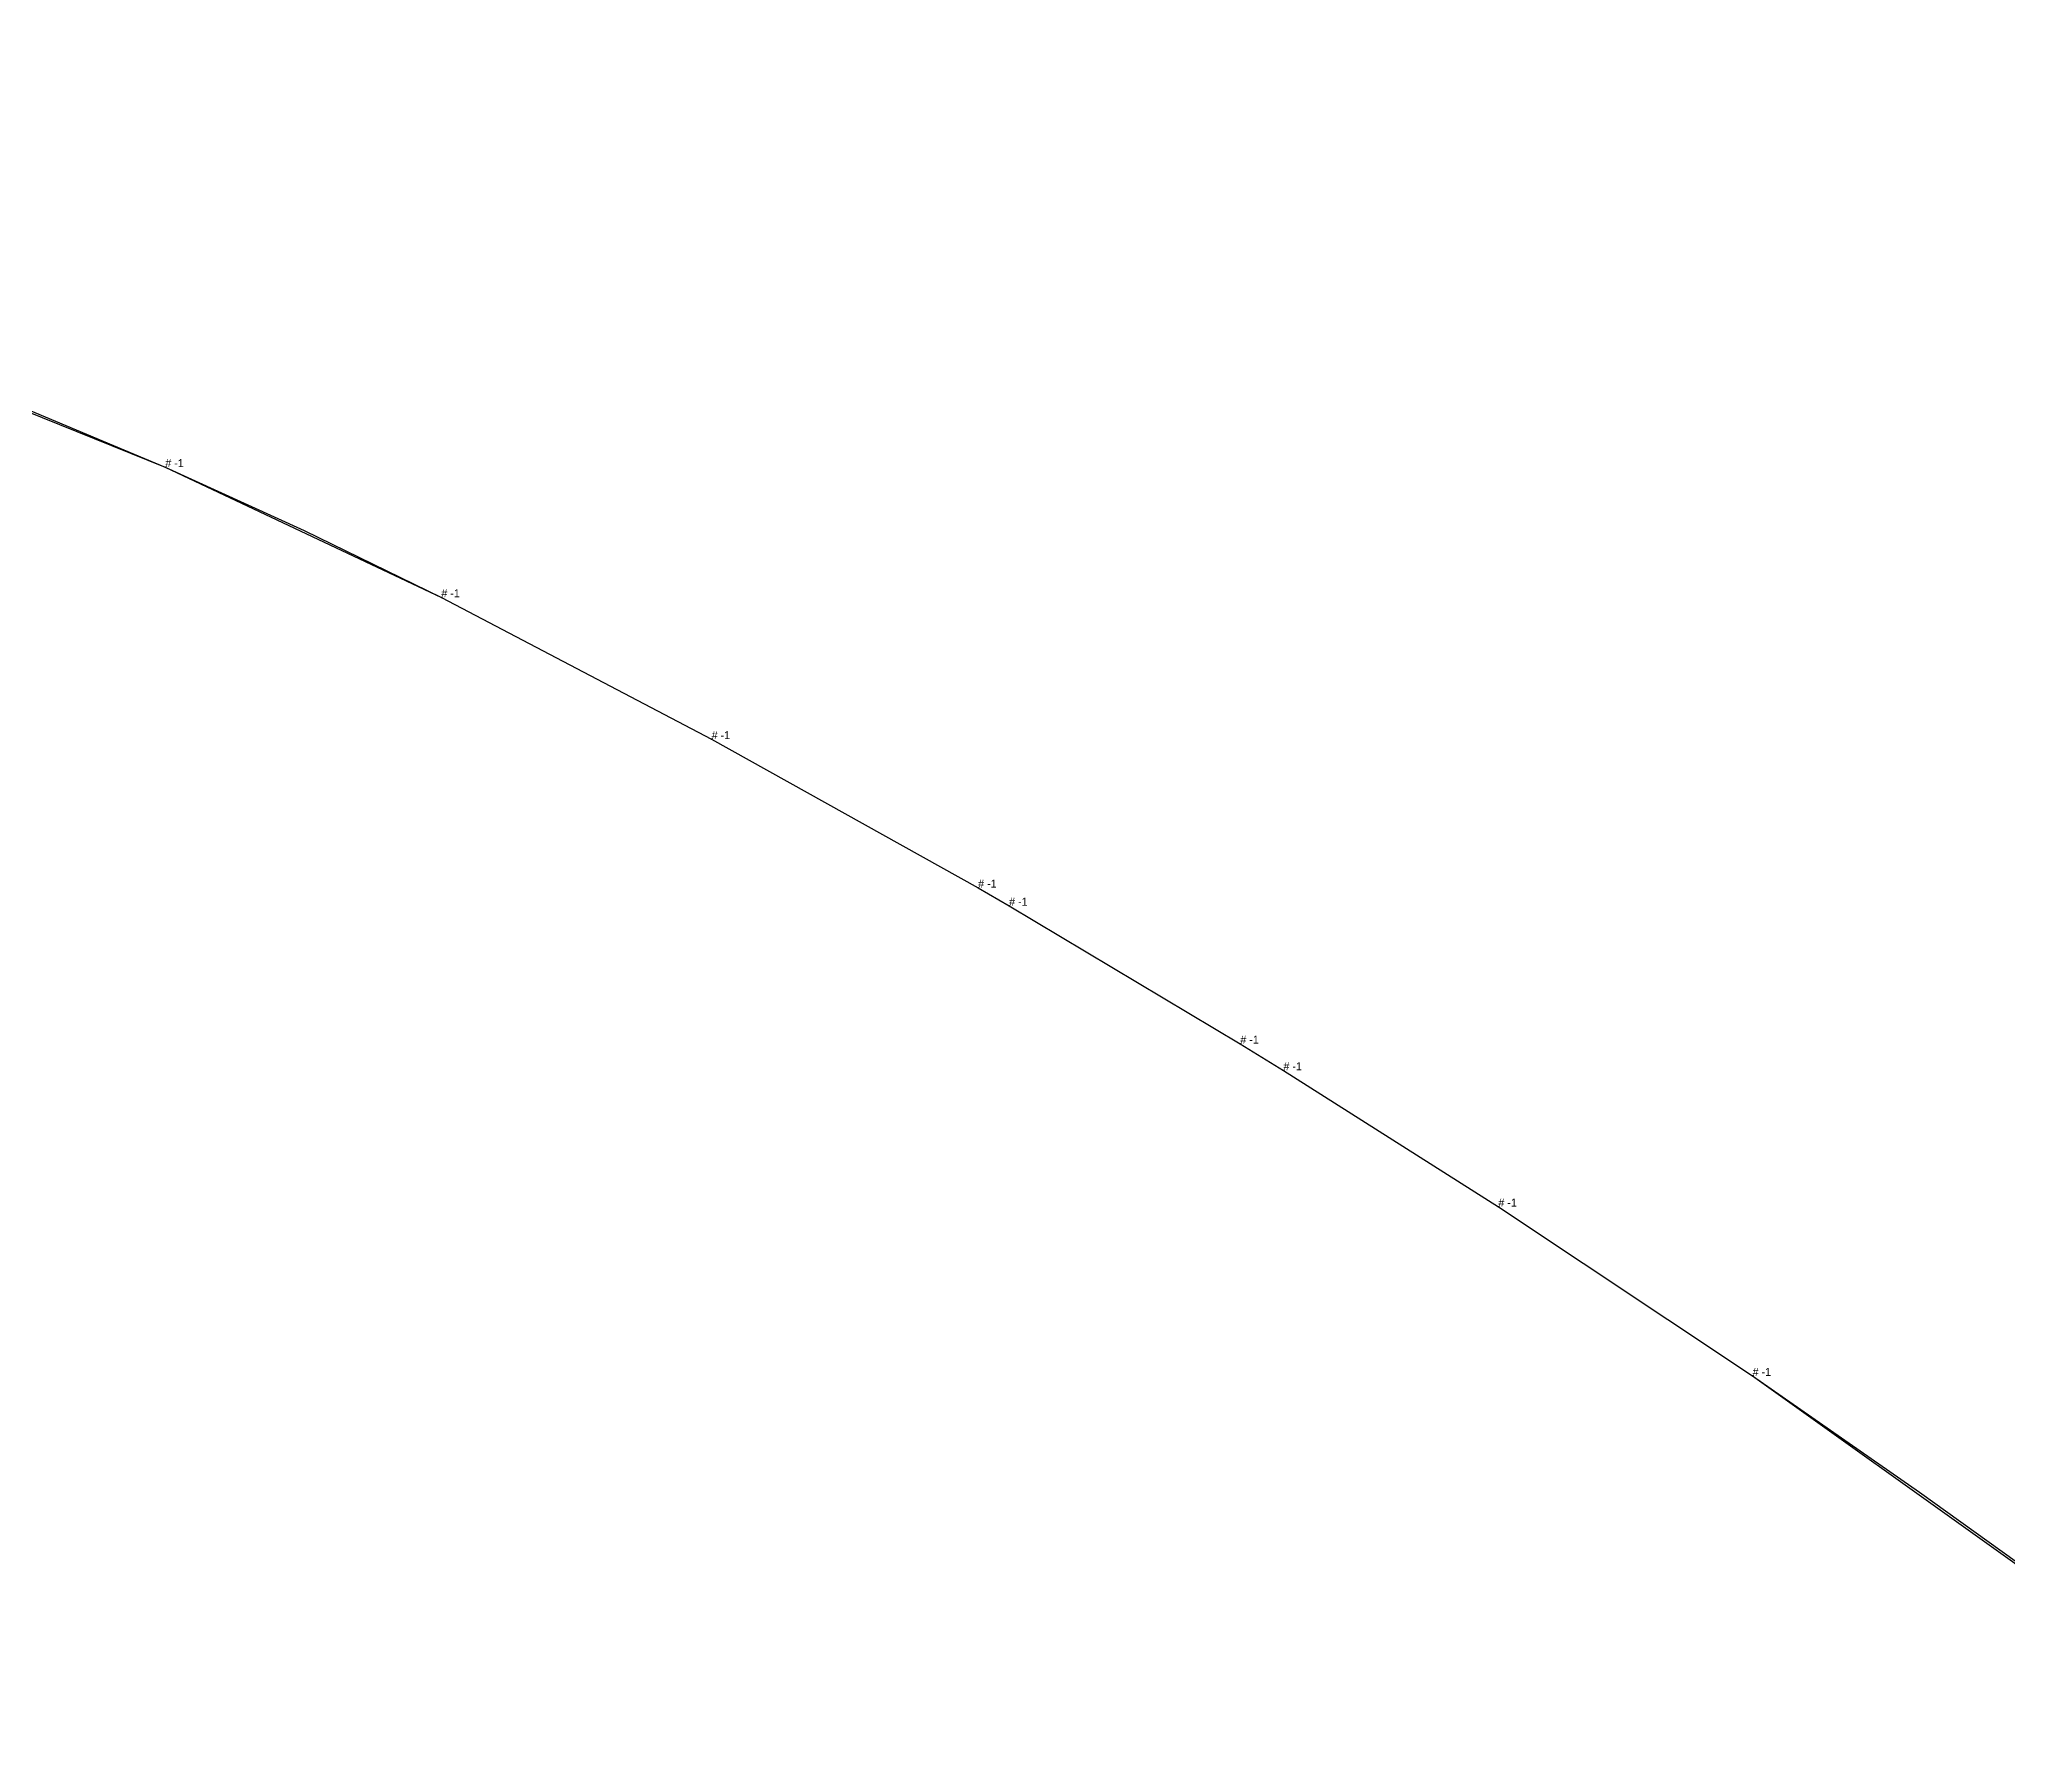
# Model space of a CAD drawing. Extents: x 0 to 900, y 0 to 1459.
# Drawn here: x 715.4 to 776.9, y 1405.5 to 1458.3 of the extents above; entities that cross this region are included whole.
import ezdxf

# ---------------------------------------------------------------- set-up
doc = ezdxf.new("R2010")
doc.units = 0

# ---------------------------------------------------------------- blocks, each defined once
blk = doc.blocks.new('3_M')
at = {"layer": '1'}
blk.add_lwpolyline([(653.915405, 1457.348633), (664.047119, 1458.338623), (673.549072, 1457.535645), (682.958252, 1456.144775), (692.279541, 1454.15564), (701.469055, 1451.610107), (710.492432, 1448.542236), (719.330322, 1444.978271), (727.953369, 1440.90979), (736.395752, 1436.480835), (744.720947, 1431.842041), (745.687744, 1431.277832), (752.909424, 1426.96875), (754.25708, 1426.136597), (760.970947, 1421.87793), (768.910461, 1416.591553), (784.423157, 1405.512695)], dxfattribs=at)
at = {"layer": '14'}
blk.add_lwpolyline([(653.915405, 1457.348633), (664.047119, 1458.338623), (673.549072, 1457.535645), (682.958252, 1456.144775), (692.279541, 1454.15564), (701.469055, 1451.610107), (710.492432, 1448.542236), (719.330322, 1444.978271), (727.953369, 1440.90979), (736.395752, 1436.480835), (744.720947, 1431.842041), (745.687744, 1431.277832), (752.909424, 1426.96875), (754.25708, 1426.136597), (760.970947, 1421.87793), (768.910461, 1416.591553), (784.423157, 1405.512695)], dxfattribs=at)
at = {"layer": '3'}
for p in [(719.330322, 1444.978271), (719.330322, 1444.978271), (727.953369, 1440.90979), (727.953369, 1440.90979), (736.395752, 1436.480835), (736.395752, 1436.480835), (744.720947, 1431.842041), (744.720947, 1431.842041), (745.687744, 1431.277832), (745.687744, 1431.277832), (752.909424, 1426.96875), (752.909424, 1426.96875), (754.25708, 1426.136597), (754.25708, 1426.136597), (760.970947, 1421.87793), (760.970947, 1421.87793), (768.910461, 1416.591553), (768.910461, 1416.591553)]:
    blk.add_point(p, dxfattribs=at)
at = {"layer": '4'}
for p in [(745.687744, 1431.277832, 7), (745.687744, 1431.277832, 7), (754.25708, 1426.136597, 7), (754.25708, 1426.136597, 7)]:
    blk.add_point(p, dxfattribs=at)
at = {"layer": '84'}
blk.add_lwpolyline([(653.915405, 1457.348633), (664.047119, 1458.338623), (673.549072, 1457.535645), (678.265137, 1456.921997), (682.958252, 1456.144775), (687.634155, 1455.220703), (692.279541, 1454.15564), (696.893066, 1452.950806), (701.469055, 1451.610107), (706.002014, 1450.138916), (710.492432, 1448.542236), (714.937256, 1446.823975), (719.330322, 1444.978271), (723.668762, 1443.001221), (727.953369, 1440.90979), (736.395752, 1436.480835), (744.720947, 1431.842041), (745.687744, 1431.277832), (752.909424, 1426.96875), (754.25708, 1426.136597), (760.970947, 1421.87793), (768.910461, 1416.591553), (774.124695, 1412.958984), (779.28894, 1409.258545)], dxfattribs=at)
at = {"layer": '87'}
blk.add_lwpolyline([(653.915405, 1457.348633), (664.047119, 1458.338623), (673.549072, 1457.535645), (678.265137, 1456.921997), (682.958252, 1456.144775), (687.634155, 1455.220703), (692.279541, 1454.15564), (696.893066, 1452.950806), (701.469055, 1451.610107), (706.002014, 1450.138916), (710.492432, 1448.542236), (714.937256, 1446.823975), (719.330322, 1444.978271), (723.668762, 1443.001221), (727.953369, 1440.90979), (736.395752, 1436.480835), (744.720947, 1431.842041), (745.687744, 1431.277832), (752.909424, 1426.96875), (754.25708, 1426.136597), (760.970947, 1421.87793), (768.910461, 1416.591553), (774.124695, 1412.958984), (779.28894, 1409.258545)], dxfattribs=at)
at = {"layer": '1'}
for p in [(719.330322, 1444.978271), (727.953369, 1440.90979), (736.395752, 1436.480835), (744.720947, 1431.842041), (745.687744, 1431.277832), (752.909424, 1426.96875), (754.25708, 1426.136597), (760.970947, 1421.87793), (768.910461, 1416.591553)]:
    blk.add_text('# -1', height=0.25, dxfattribs=at).set_placement(p)
at = {"layer": '14'}
for p in [(719.330322, 1444.978271), (727.953369, 1440.90979), (736.395752, 1436.480835), (744.720947, 1431.842041), (745.687744, 1431.277832), (752.909424, 1426.96875), (754.25708, 1426.136597), (760.970947, 1421.87793), (768.910461, 1416.591553)]:
    blk.add_text('# -1', height=0.25, dxfattribs=at).set_placement(p)

msp = doc.modelspace()

# ---------------------------------------------------------------- block references
at = {"layer": '1'}
msp.add_blockref('3_M', (0, 0), dxfattribs=at)

doc.saveas('drawing.dxf')
